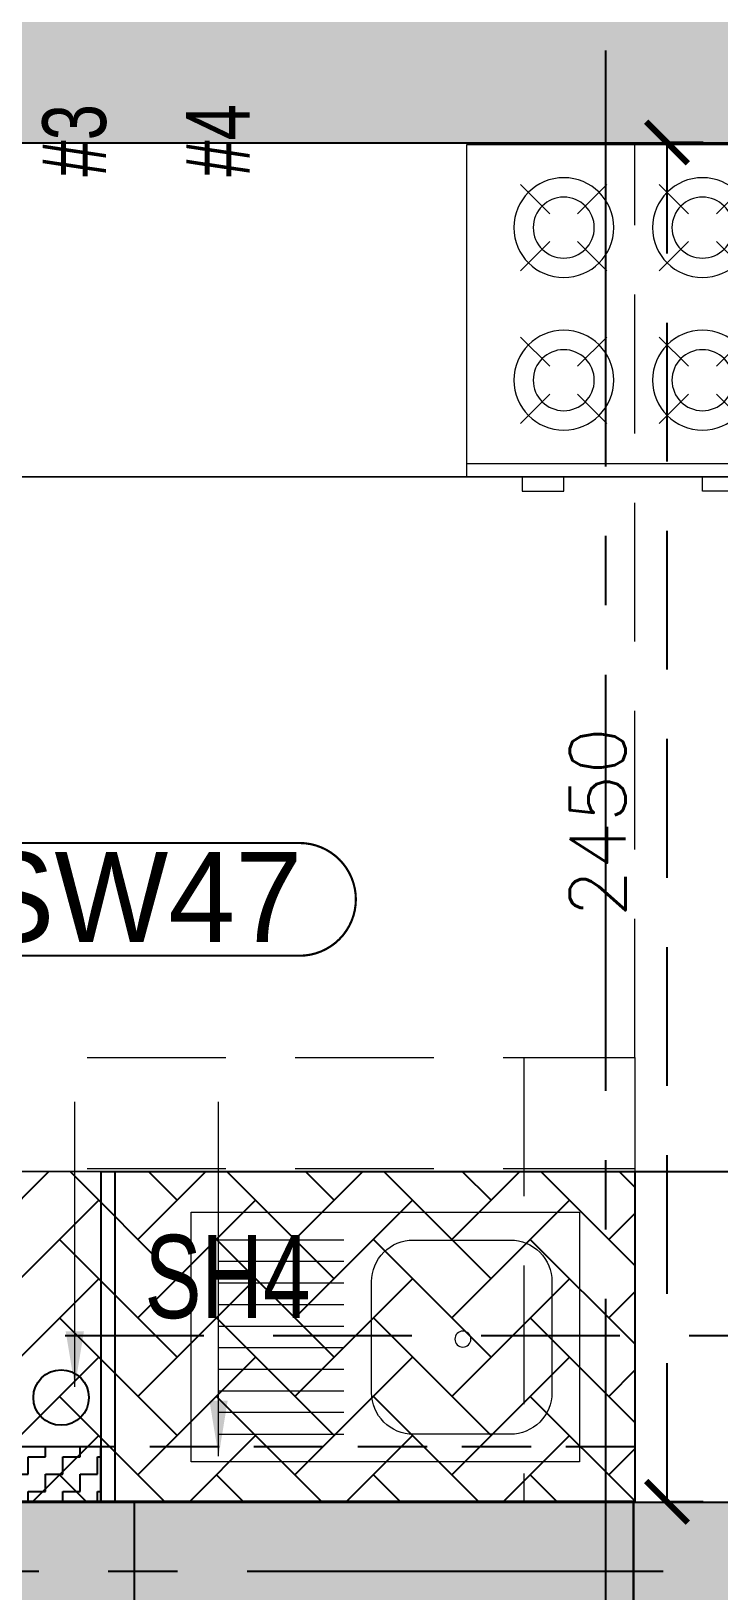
# Model space of a CAD drawing. Header units: millimetres. Extents: x 1167879 to 1231451, y -5731814 to -5645217.
# Drawn here: x 1201606 to 1202846, y -5721835 to -5719024 of the extents above; entities that cross this region are included whole.
import ezdxf

# ---------------------------------------------------------------- set-up
doc = ezdxf.new("R2010")
doc.units = ezdxf.units.MM
doc.header["$LTSCALE"] = 1000
doc.header["$MEASUREMENT"] = 0
for name, pattern in [('2BHK-A - FRONT$0$AUDIT_D_120904163729-0', [0]), ('2BHK-A - FRONT$0$HIDDEN', [0.375, 0.25, -0.125]), ('AUDIT_D_120904163729-0', [0]), ('T8(T9 IS SIMILAR) - DIMENSION & TEXTING$0$HIDDEN', [0.375, 0.25, -0.125]), ('T8(T9 IS SIMILAR)$0$$0$HIDDEN', [0.375, 0.25, -0.125]), ('T8(T9 IS SIMILAR)$0$HIDDEN', [0.375, 0.25, -0.125]), ('T8_REFUGE COLUMNS$0$CENTER2', [1.125, 0.75, -0.125, 0.125, -0.125])]:
    doc.linetypes.add(name, pattern=pattern)
doc.layers.get('0').update_dxf_attribs({"linetype": 'AUDIT_D_120904163729-0'})
for name, color, linetype in [('2BHK-A - FRONT$0$$0$LEDGE WALL', 5, 'Continuous'), ('2BHK-A - FRONT$0$A-DECK SUNK 125', 8, 'Continuous'), ('2BHK-A - FRONT$0$A-HATCH -160', 251, '2BHK-A - FRONT$0$AUDIT_D_120904163729-0'), ('2BHK-A - FRONT$0$a-KIT FIX', 251, 'Continuous'), ('2BHK-A - FRONT$0$A-SERVICES CUTOUT', 8, 'Continuous'), ('T8(T9 IS SIMILAR) - DIMENSION & TEXTING$0$A-DIMENSIONS', 2, 'T8(T9 IS SIMILAR) - DIMENSION & TEXTING$0$HIDDEN'), ('T8(T9 IS SIMILAR)$0$$6$a-beam 2', 50, 'Continuous'), ('T8_REFUGE COLUMNS$0$A-CENTERLINE', 193, 'T8_REFUGE COLUMNS$0$CENTER2'), ('T8_REFUGE COLUMNS$0$A-RCC COLS', 3, 'Continuous'), ('T8_TYPICAL COLUMNS$0$A-RCC COLS', 3, 'Continuous')]:
    doc.layers.add(name, color=color, linetype=linetype)
for name, color, linetype, lineweight in [('2BHK-A - FRONT$0$a-TOI-fixtures', 251, 'Continuous', 0), ('T8(T9 IS SIMILAR) - DIMENSION & TEXTING$0$R0-18-10-2014-T1-1st Podium Floor Plan$0$Text', 2, 'Continuous', 0), ('T8(T9 IS SIMILAR) - DIMENSION & TEXTING$0$T8 - TYPICAL FLOOR CORE$0$a-Text', 4, 'Continuous', 0), ('T8(T9 IS SIMILAR)$0$D&W', 8, 'Continuous', 25), ('T8(T9 IS SIMILAR)$0$SCPL BEAM', 191, 'T8(T9 IS SIMILAR)$0$$0$HIDDEN', 13), ('T8_REFUGE COLUMNS$0$A-COLUMN NO size reduce', 81, 'Continuous', 25)]:
    doc.layers.add(name, color=color, linetype=linetype, lineweight=lineweight)
doc.layers.add('T8_REFUGE COLUMNS$0$COL-HATCH', color=7, linetype='Continuous', lineweight=25, true_color=0xa3a3a3)
doc.layers.add('T8_TYPICAL COLUMNS$0$$0$COL-HATCH', color=7, linetype='Continuous', lineweight=25, true_color=0xa3a3a3)
doc.styles.add('T8(T9 IS SIMILAR) - DIMENSION & TEXTING$0$ARIAL ARROW', font='swisscl.ttf')
doc.styles.add('T8(T9 IS SIMILAR) - DIMENSION & TEXTING$0$Romans 1', font='romans.shx', dxfattribs={"height": 100})
doc.styles.add('T8(T9 IS SIMILAR) - DIMENSION & TEXTING$0$T8 - TYPICAL FLOOR CORE$0$ARIAL ARROW', font='swisscl.ttf')
doc.styles.add('T8(T9 IS SIMILAR) - DIMENSION & TEXTING$0$Tahoma', font='tahoma.ttf')
doc.styles.add('T8_REFUGE COLUMNS$0$STANDARD', font='GOTHIC.TTF')
doc.dimstyles.new('T8(T9 IS SIMILAR) - DIMENSION & TEXTING$0$ALPINE S', dxfattribs={"dimscale": 0, "dimtxt": 100, "dimasz": 75, "dimexe": 0, "dimexo": 0, "dimgap": 75, "dimtad": 1, "dimdec": 0, "dimzin": 0, "dimdsep": 46, "dimtxsty": 'T8(T9 IS SIMILAR) - DIMENSION & TEXTING$0$Romans 1', "dimblk": 'T8(T9 IS SIMILAR) - DIMENSION & TEXTING$0$_ArchTick', "dimcen": 0.09, "dimclrd": 256, "dimclre": 256, "dimclrt": 7, "dimadec": 0, "dimazin": 0, "dimtfac": 1, "dimtdec": 0, "dimtofl": 0, "dimtmove": 1, "dimatfit": 0, "dimldrblk": 'T8(T9 IS SIMILAR) - DIMENSION & TEXTING$0$_Open90', "dimfxl": 1, "dimtolj": 1, "dimtzin": 0, "dimarcsym": 0})
doc.dimstyles.new('T8(T9 IS SIMILAR) - DIMENSION & TEXTING$0$SAMATA STD', dxfattribs={"dimtxt": 100, "dimasz": 50, "dimexe": 50, "dimexo": 50, "dimgap": 10, "dimtad": 0, "dimdec": 0, "dimrnd": 5, "dimzin": 0, "dimdsep": 46, "dimtxsty": 'T8(T9 IS SIMILAR) - DIMENSION & TEXTING$0$Tahoma', "dimblk": 'T8(T9 IS SIMILAR) - DIMENSION & TEXTING$0$_Origin2', "dimcen": -50, "dimdle": 50, "dimclrd": 7, "dimclre": 7, "dimclrt": 7, "dimadec": 0, "dimazin": 0, "dimtfac": 1, "dimtdec": 0, "dimtmove": 1, "dimatfit": 3, "dimfxl": 150, "dimtfill": 1, "dimtolj": 1, "dimtzin": 0, "dimlwd": -1, "dimlwe": -1, "dimarcsym": 0})

# ---------------------------------------------------------------- blocks, each defined once
blk = doc.blocks.new('T8(T9 IS SIMILAR) - DIMENSION & TEXTING$0$_ArchTick')
at = {"color": 0, "linetype": 'ByBlock', "const_width": 0.15}
blk.add_lwpolyline([(-0.5, -0.5), (0.5, 0.5)], dxfattribs=at)
blk = doc.blocks.new('*D532')
at = {"layer": 'T8(T9 IS SIMILAR) - DIMENSION & TEXTING$0$A-DIMENSIONS', "linetype": 'T8(T9 IS SIMILAR) - DIMENSION & TEXTING$0$HIDDEN', "lineweight": -2, "transparency": 16777216}
for p, q in [((1200917.3, -5721250.6), (1200917.3, -5721374.5)), ((1204892.3, -5721250.6), (1204892.3, -5721374.5))]:
    blk.add_line(p, q, dxfattribs=at)
at = {"layer": 'T8(T9 IS SIMILAR) - DIMENSION & TEXTING$0$A-DIMENSIONS', "lineweight": -2, "transparency": 16777216}
blk.add_line((1200917.3, -5721374.5), (1204892.3, -5721374.5), dxfattribs=at)
at = {"layer": 'T8(T9 IS SIMILAR) - DIMENSION & TEXTING$0$A-DIMENSIONS', "linetype": 'ByBlock', "lineweight": -2, "transparency": 16777216, "xscale": 75, "yscale": 75, "zscale": 75, "rotation": 180}
blk.add_blockref('T8(T9 IS SIMILAR) - DIMENSION & TEXTING$0$_ArchTick', (1200917.3, -5721374.5), dxfattribs=at)
at = {"layer": 'T8(T9 IS SIMILAR) - DIMENSION & TEXTING$0$A-DIMENSIONS', "linetype": 'ByBlock', "lineweight": -2, "transparency": 16777216, "xscale": 75, "yscale": 75, "zscale": 75}
blk.add_blockref('T8(T9 IS SIMILAR) - DIMENSION & TEXTING$0$_ArchTick', (1204892.3, -5721374.5), dxfattribs=at)
at = {"layer": 'T8(T9 IS SIMILAR) - DIMENSION & TEXTING$0$A-DIMENSIONS', "color": 7, "linetype": 'ByBlock', "transparency": 16777216, "insert": (1203075.9, -5721249.5), "char_height": 100, "attachment_point": 5, "style": 'T8(T9 IS SIMILAR) - DIMENSION & TEXTING$0$Romans 1'}
blk.add_mtext('\\A1;3975', dxfattribs=at)
blk = doc.blocks.new('T8(T9 IS SIMILAR) - DIMENSION & TEXTING$0$_Open90')
at = {"color": 0, "linetype": 'ByBlock', "lineweight": -2}
for p, q in [((-0.5, 0.5), (0, 0)), ((0, 0), (-1, 0)), ((0, 0), (-0.5, -0.5))]:
    blk.add_line(p, q, dxfattribs=at)
blk = doc.blocks.new('*D534')
at = {"layer": 'T8(T9 IS SIMILAR) - DIMENSION & TEXTING$0$A-DIMENSIONS', "linetype": 'T8(T9 IS SIMILAR) - DIMENSION & TEXTING$0$HIDDEN', "lineweight": -2, "transparency": 16777216}
for p, q in [((1202817.3, -5719224.4), (1202752.4, -5719224.4)), ((1202817.3, -5721674.4), (1202752.4, -5721674.4))]:
    blk.add_line(p, q, dxfattribs=at)
at = {"layer": 'T8(T9 IS SIMILAR) - DIMENSION & TEXTING$0$A-DIMENSIONS', "lineweight": -2, "transparency": 16777216}
blk.add_line((1202752.4, -5721674.4), (1202752.4, -5719224.4), dxfattribs=at)
at = {"layer": 'T8(T9 IS SIMILAR) - DIMENSION & TEXTING$0$A-DIMENSIONS', "linetype": 'ByBlock', "lineweight": -2, "transparency": 16777216, "xscale": 75, "yscale": 75, "zscale": 75}
for p, rotation in [((1202752.4, -5719224.4), 90), ((1202752.4, -5721674.4), 270)]:
    blk.add_blockref('T8(T9 IS SIMILAR) - DIMENSION & TEXTING$0$_ArchTick', p, dxfattribs=dict(at, rotation=rotation))
at = {"layer": 'T8(T9 IS SIMILAR) - DIMENSION & TEXTING$0$A-DIMENSIONS', "color": 7, "linetype": 'ByBlock', "transparency": 16777216, "insert": (1202627.4, -5720449.4), "char_height": 100, "attachment_point": 5, "rotation": 90, "style": 'T8(T9 IS SIMILAR) - DIMENSION & TEXTING$0$Romans 1'}
blk.add_mtext('\\A1;2450', dxfattribs=at)
blk = doc.blocks.new('T8(T9 IS SIMILAR) - DIMENSION & TEXTING$0$_Origin2')
at = {"color": 0, "linetype": 'ByBlock', "lineweight": -2}
blk.add_line((-0.5, 0), (-1, 0), dxfattribs=at)
for radius in [0.5, 0.25]:
    blk.add_circle((0, 0), radius, dxfattribs=at)
blk = doc.blocks.new('T8_REFUGE COLUMNS')
at = {"layer": 'T8_REFUGE COLUMNS$0$COL-HATCH', "linetype": 'ByBlock'}
h = blk.add_hatch(color=256, dxfattribs=at)
h.dxf.hatch_style = 1
h.paths.add_polyline_path([(1198907.1, -5719224.9), (1205092.1, -5719224.9), (1205092.1, -5718974.9), (1198907.1, -5718974.9)])
h = blk.add_hatch(color=256, dxfattribs=at)
h.dxf.hatch_style = 1
h.paths.add_polyline_path([(1200282.1, -5721674.9), (1201792.1, -5721674.9), (1201792.1, -5721924.9), (1200282.1, -5721924.9)])
h = blk.add_hatch(color=256, dxfattribs=at)
h.dxf.hatch_style = 1
h.paths.add_polyline_path([(1202942.1, -5723474.9), (1202692.1, -5723474.9), (1202692.1, -5721674.9), (1202942.1, -5721674.9)])
at = {"layer": 'T8_REFUGE COLUMNS$0$A-CENTERLINE'}
for p, q in [((1202642.1, -5728808.5), (1202642.1, -5698573.6)), ((1217370.3, -5721799.9), (1182156.9, -5721799.9))]:
    blk.add_line(p, q, dxfattribs=at)
at = {"layer": 'T8_REFUGE COLUMNS$0$A-COLUMN NO size reduce', "linetype": 'ByBlock', "const_width": 3.9}
blk.add_lwpolyline([(1201487, -5720690.1, -1), (1201487, -5720486.9), (1202089.9, -5720486.9, -1), (1202089.9, -5720690.1)], format="xyb", close=True, dxfattribs=at)
at = {"layer": 'T8_REFUGE COLUMNS$0$A-RCC COLS', "linetype": 'ByBlock'}
for points in [[(1198907.1, -5719224.9), (1205092.1, -5719224.9), (1205092.1, -5718974.9), (1198907.1, -5718974.9)], [(1200282.1, -5721674.9), (1201792.1, -5721674.9), (1201792.1, -5721924.9), (1200282.1, -5721924.9)], [(1202942.1, -5723474.9), (1202692.1, -5723474.9), (1202692.1, -5721674.9), (1202942.1, -5721674.9)]]:
    blk.add_lwpolyline(points, close=True, dxfattribs=at)
at = {"layer": 'T8_REFUGE COLUMNS$0$A-COLUMN NO size reduce', "linetype": 'ByBlock', "insert": (1201503.3, -5720503.1), "char_height": 162.5, "attachment_point": 1, "style": 'T8_REFUGE COLUMNS$0$STANDARD'}
blk.add_mtext_dynamic_manual_height_columns('SW47', width=444.685, gutter_width=500, heights=[0], dxfattribs=at)
blk = doc.blocks.new('T8_TYPICAL COLUMNS')
at = {"layer": 'T8_TYPICAL COLUMNS$0$$0$COL-HATCH', "linetype": 'ByBlock'}
h = blk.add_hatch(color=256, dxfattribs=at)
h.dxf.hatch_style = 1
h.paths.add_polyline_path([(1200282.2, -5721924), (1202692.3, -5721924), (1202692.3, -5721674), (1200282.2, -5721674)])
h.paths.add_polyline_path([(1209852.3, -5721674), (1212262.3, -5721674), (1212262.3, -5721924), (1209852.3, -5721924)])
at = {"layer": 'T8_TYPICAL COLUMNS$0$A-RCC COLS', "linetype": 'ByBlock'}
blk.add_lwpolyline([(1200282.2, -5721924), (1202692.3, -5721924), (1202692.3, -5721674), (1200282.2, -5721674)], close=True, dxfattribs=at)
blk.add_blockref('T8_REFUGE COLUMNS', (0, 0), dxfattribs=at)
blk = doc.blocks.new('2BHK-A - FRONT$0$RANGE-flat-1')
at = {"layer": '2BHK-A - FRONT$0$a-TOI-fixtures'}
for p, q in [((-575, -600), (-575, 0)), ((-600, -100), (-625, -100)), ((-625, -100), (-625, -175)), ((-450, -150), (-502.8, -97.2)), ((-400, -150), (-347.2, -97.2)), ((-175, -150), (-227.8, -97.2)), ((-125, -150), (-72.2, -97.2)), ((-625, -175), (-600, -175)), ((-450, -200), (-502.8, -252.8)), ((-400, -200), (-347.2, -252.8)), ((-175, -200), (-227.8, -252.8)), ((-125, -200), (-72.2, -252.8)), ((-450, -400), (-502.8, -347.2)), ((-400, -400), (-347.2, -347.2)), ((-175, -400), (-227.8, -347.2)), ((-125, -400), (-72.2, -347.2)), ((-625, -425), (-600, -425)), ((-625, -500), (-625, -425)), ((-450, -450), (-502.8, -502.8)), ((-400, -450), (-347.2, -502.8)), ((-175, -450), (-227.8, -502.8)), ((-125, -450), (-72.2, -502.8)), ((-600, -500), (-625, -500))]:
    blk.add_line(p, q, dxfattribs=at)
blk.add_lwpolyline([(-600, -600), (0, -600), (0, 0), (-600, 0)], close=True, dxfattribs=at)
for centre, radius in [((-425, -175), 90), ((-150, -175), 90), ((-425, -175), 55), ((-150, -175), 55), ((-425, -425), 90), ((-150, -425), 90), ((-425, -425), 55), ((-150, -425), 55)]:
    blk.add_circle(centre, radius, dxfattribs=at)
blk = doc.blocks.new('2BHK-A - FRONT$0$SINK1-flat-1')
at = {"layer": '2BHK-A - FRONT$0$a-TOI-fixtures'}
for p, q in [((-275, -50), (-50, -50)), ((-275, -88.9), (-50, -88.9)), ((-275, -127.8), (-50, -127.8)), ((-275, -166.7), (-50, -166.7)), ((-275, -205.6), (-50, -205.6)), ((-275, -244.4), (-50, -244.4)), ((-275, -283.3), (-50, -283.3)), ((-275, -322.2), (-50, -322.2)), ((-275, -361.1), (-50, -361.1)), ((-50, -400), (-275, -400))]:
    blk.add_line(p, q, dxfattribs=at)
blk.add_lwpolyline([(-700, 0), (-700, -450), (0, -450), (0, 0)], close=True, dxfattribs=at)
blk.add_lwpolyline([(-400, -50), (-575, -50, 0.414214), (-650, -125), (-650, -325, 0.414214), (-575, -400), (-400, -400, 0.414214), (-325, -325), (-325, -125, 0.414214)], format="xyb", close=True, dxfattribs=at)
at = {"layer": '2BHK-A - FRONT$0$a-TOI-fixtures', "linetype": 'Continuous'}
blk.add_circle((-489.5, -228.6), 14.4, dxfattribs=at)
blk = doc.blocks.new('2BHK-A - FRONT')
at = {"layer": '2BHK-A - FRONT$0$A-DECK SUNK 125'}
h = blk.add_hatch(dxfattribs=at)
h.set_pattern_fill('AR-HBONE', color=256, scale=25)
h.set_pattern_definition([(45, (0, -0.55), (1e-14, 141.4213562), [300, -100]), (135, (70.71, 70.16), (1e-14, 141.4213562), [300, -100])])
h.paths.add_polyline_path([(1148202.1, -5721078.3), (1146424.5, -5721079.1), (1146424.5, -5721574.6), (1146939.2, -5721574.6), (1146939.2, -5721674.6), (1148202.1, -5721674.6)])
at = {"layer": '2BHK-A - FRONT$0$A-HATCH -160', "linetype": 'ByBlock'}
h = blk.add_hatch(dxfattribs=at)
h.set_pattern_fill('ANSI32', color=256, scale=150)
h.set_pattern_definition([(45, (0, -0.55), (-39.77475644, 39.77475644), []), (45, (26.517, -0.55), (-39.77475644, 39.77475644), [])])
h.paths.add_polyline_path([(1145269.9, -5728524.2), (1145269.9, -5728684.2), (1144639.8, -5728684.2), (1144639.8, -5726829.5), (1144799.8, -5726829.5), (1144799.8, -5728524.2)])
h.paths.add_polyline_path([(1148934.5, -5727449.8), (1148934.5, -5727609.8), (1147999.5, -5727609.8), (1147999.5, -5727009.5), (1148159.5, -5727009.5), (1148159.5, -5727449.8)])
h.paths.add_polyline_path([(1147999.5, -5728684.2), (1147999.5, -5728524.2), (1147369.9, -5728524.2), (1147369.9, -5728684.2)])
edge = h.paths.add_edge_path()
edge.add_line((1151334.5, -5727449.8), (1151779.5, -5727449.8))
edge.add_line((1151779.5, -5727449.8), (1151779.5, -5727609.8))
edge.add_line((1151704.5, -5727609.8), (1151334.5, -5727609.8))
edge.add_line((1151334.5, -5727609.8), (1151334.5, -5727449.8))
h.paths.add_polyline_path([(1146264.5, -5719573.8), (1146424.5, -5719573.8), (1146424.5, -5719224.6), (1146264.5, -5719224.6)])
h.paths.add_polyline_path([(1145549.4, -5721834.4), (1145788.9, -5721834.4), (1145790, -5721674.6), (1145549.4, -5721674.6)])
h.paths.add_polyline_path([(1145949.5, -5721924.2), (1145949.5, -5722524.6), (1145789.5, -5722524.6), (1145789.5, -5721924.2)])
h.paths.add_polyline_path([(1144599.5, -5721924.6), (1144759.5, -5721924.6), (1144762, -5722524.6), (1144602, -5722524.6)])
h.paths.add_polyline_path([(1144599.5, -5723474.6), (1144599.5, -5723174.6), (1144759.5, -5723174.6), (1144759.5, -5723314.6), (1145789.5, -5723314.6), (1145789.5, -5723174.6), (1145949.5, -5723174.6), (1145949.5, -5723474.2)])
h = blk.add_hatch(dxfattribs=at)
h.set_pattern_fill('ZIGZAG', color=256, scale=250)
h.set_pattern_definition([(0, (-54492.778, 0.356), (31.25, 31.25), [31.25, -31.25]), (90, (-54461.528, 0.356), (-31.25, 31.25), [31.25, -31.25])])
h.paths.add_polyline_path([(1146424.5, -5721474.6), (1146424.5, -5721574.6), (1146939.2, -5721574.5), (1146939.2, -5721674.6), (1147239.2, -5721674.6), (1147239.2, -5721574.6), (1147039.2, -5721574.6), (1147039.2, -5721474.6)])
at = {"layer": '2BHK-A - FRONT$0$$0$LEDGE WALL', "ltscale": 0.5}
blk.add_lwpolyline([(1146424.5, -5721474.6), (1146424.5, -5721574.6), (1146939.2, -5721574.5), (1146939.2, -5721674.6), (1147239.2, -5721674.6), (1147239.2, -5721574.6), (1147039.2, -5721574.6), (1147039.2, -5721474.6), (1146424.5, -5721474.6)], close=True, dxfattribs=at)
at = {"layer": '2BHK-A - FRONT$0$$0$LEDGE WALL', "linetype": '2BHK-A - FRONT$0$HIDDEN', "ltscale": 0.5}
blk.add_lwpolyline([(1148202.1, -5721674.6), (1148202.1, -5721574.6), (1147239.2, -5721574.6)], dxfattribs=at)
at = {"layer": '2BHK-A - FRONT$0$$0$LEDGE WALL', "linetype": 'ByBlock'}
blk.add_circle((1147167.5, -5721486), 50, dxfattribs=at)
at = {"layer": '2BHK-A - FRONT$0$a-KIT FIX', "color": 1}
for p, q in [((1146424.5, -5719825.8), (1149449.5, -5719827)), ((1147239.2, -5721078.7), (1150399.5, -5721078.3)), ((1147239.2, -5721078.7), (1147239.2, -5721674.6)), ((1147264.2, -5721078.7), (1147264.2, -5721674.6))]:
    blk.add_line(p, q, dxfattribs=at)
at = {"layer": '2BHK-A - FRONT$0$A-SERVICES CUTOUT', "ltscale": 5}
blk.add_lwpolyline([(1148202.1, -5721078.3), (1146424.5, -5721079.1), (1146424.5, -5721574.6), (1146939.2, -5721574.6), (1146939.2, -5721674.6), (1148202.1, -5721674.6)], close=True, dxfattribs=at)
at = {"layer": '2BHK-A - FRONT$0$a-KIT FIX', "extrusion": (0, 0, -1), "zscale": -1, "rotation": 90}
blk.add_blockref('2BHK-A - FRONT$0$RANGE-flat-1', (-1148498.5, -5719227.3), dxfattribs=at)
at = {"layer": '2BHK-A - FRONT$0$a-KIT FIX', "extrusion": (0, 0, -1), "zscale": -1}
blk.add_blockref('2BHK-A - FRONT$0$SINK1-flat-1', (-1147402.1, -5721152.1), dxfattribs=at)
blk = doc.blocks.new('T8(T9 IS SIMILAR) - DIMENSION & TEXTING')
at = {"layer": 'T8(T9 IS SIMILAR) - DIMENSION & TEXTING$0$R0-18-10-2014-T1-1st Podium Floor Plan$0$Text', "char_height": 114.75, "width": 1771.034, "attachment_point": 3, "rotation": 90, "style": 'T8(T9 IS SIMILAR) - DIMENSION & TEXTING$0$ARIAL ARROW'}
for s, insert in [('#3', (1201626.4, -5719155, 0)), ('#4', (1201885.4, -5719155, 0))]:
    blk.add_mtext(s, dxfattribs=dict(at, insert=insert))
at = {"layer": 'T8(T9 IS SIMILAR) - DIMENSION & TEXTING$0$T8 - TYPICAL FLOOR CORE$0$a-Text', "linetype": 'ByBlock', "insert": (1202109.7, -5721193.2, 0), "char_height": 150, "width": 3499.366, "attachment_point": 3, "style": 'T8(T9 IS SIMILAR) - DIMENSION & TEXTING$0$T8 - TYPICAL FLOOR CORE$0$ARIAL ARROW'}
blk.add_mtext('SH4', dxfattribs=at)
at = {"layer": 'T8(T9 IS SIMILAR) - DIMENSION & TEXTING$0$A-DIMENSIONS', "linetype": 'ByBlock'}
dim = blk.add_linear_dim(base=(1202752.4, -5719224.4), p1=(1202817.3, -5721674.4), p2=(1202817.3, -5719224.4), angle=90, dimstyle='T8(T9 IS SIMILAR) - DIMENSION & TEXTING$0$ALPINE S', override={"dimscale": 1, "dimfxl": 5, "dimarcsym": 1}, dxfattribs=at)
dim.commit()
dim.dimension.update_dxf_attribs({"geometry": '*D534', "text_midpoint": (1202627.4, -5720449.4)})
dim = blk.add_linear_dim(base=(1204892.3, -5721374.5), p1=(1200917.3, -5721250.6), p2=(1204892.3, -5721250.6), dimstyle='T8(T9 IS SIMILAR) - DIMENSION & TEXTING$0$ALPINE S', override={"dimscale": 1, "dimfxl": 5, "dimarcsym": 1}, dxfattribs=at)
dim.commit()
dim.dimension.update_dxf_attribs({"geometry": '*D532', "text_midpoint": (1203075.9, -5721374.5), "dimtype": 128})
at = {"layer": 'T8(T9 IS SIMILAR) - DIMENSION & TEXTING$0$R0-18-10-2014-T1-1st Podium Floor Plan$0$Text'}
for points in [[(1201685, -5721467.2, 0), (1201684.9, -5721248.5, 0), (1201685, -5720953.6, 0)], [(1201944.1, -5721592, 0), (1201943.9, -5721260, 0), (1201944, -5720953.6, 0)]]:
    blk.add_leader(points, dimstyle='T8(T9 IS SIMILAR) - DIMENSION & TEXTING$0$SAMATA STD', override={"dimscale": 1, "dimasz": 100, "dimclrd": 2, "dimfxlon": 1, "dimarcsym": 1}, dxfattribs=at)
blk = doc.blocks.new('T8(T9 IS SIMILAR)')
at = {"layer": 'T8(T9 IS SIMILAR)$0$D&W', "linetype": 'ByBlock'}
for name, p in [('T8_TYPICAL COLUMNS', (0, 0)), ('2BHK-A - FRONT', (54492.8, -0.4))]:
    blk.add_blockref(name, p, dxfattribs=at)
at = {"layer": 'T8(T9 IS SIMILAR)$0$$6$a-beam 2', "linetype": 'ByBlock'}
blk.add_blockref('T8(T9 IS SIMILAR) - DIMENSION & TEXTING', (0, 0), dxfattribs=at)
at = {"layer": 'T8(T9 IS SIMILAR)$0$SCPL BEAM', "linetype": 'T8(T9 IS SIMILAR)$0$HIDDEN'}
for p, q in [((1202694.3, -5720873.5, 2.5), (1202694.2, -5719224.1, 0)), ((1200956.9, -5720873.4, 1.9), (1202694.3, -5720873.5, 2.5)), ((1202494.3, -5720873.5, 2.5), (1202494.3, -5721673.5, 2.2)), ((1202694.3, -5720873.5, 2.5), (1202694.3, -5721673.5, 2.2)), ((1200956.9, -5721073.4, -0.2), (1202694.3, -5721073.5, 2.4))]:
    blk.add_line(p, q, dxfattribs=at)

msp = doc.modelspace()

# ---------------------------------------------------------------- block references
at = {"linetype": 'ByBlock'}
msp.add_blockref('T8(T9 IS SIMILAR) - DIMENSION & TEXTING', (0, 0), dxfattribs=at)

# ---------------------------------------------------------------- next in the draw order: block references
msp.add_blockref('T8(T9 IS SIMILAR)', (0, 0), dxfattribs=at)

doc.saveas('drawing.dxf')
